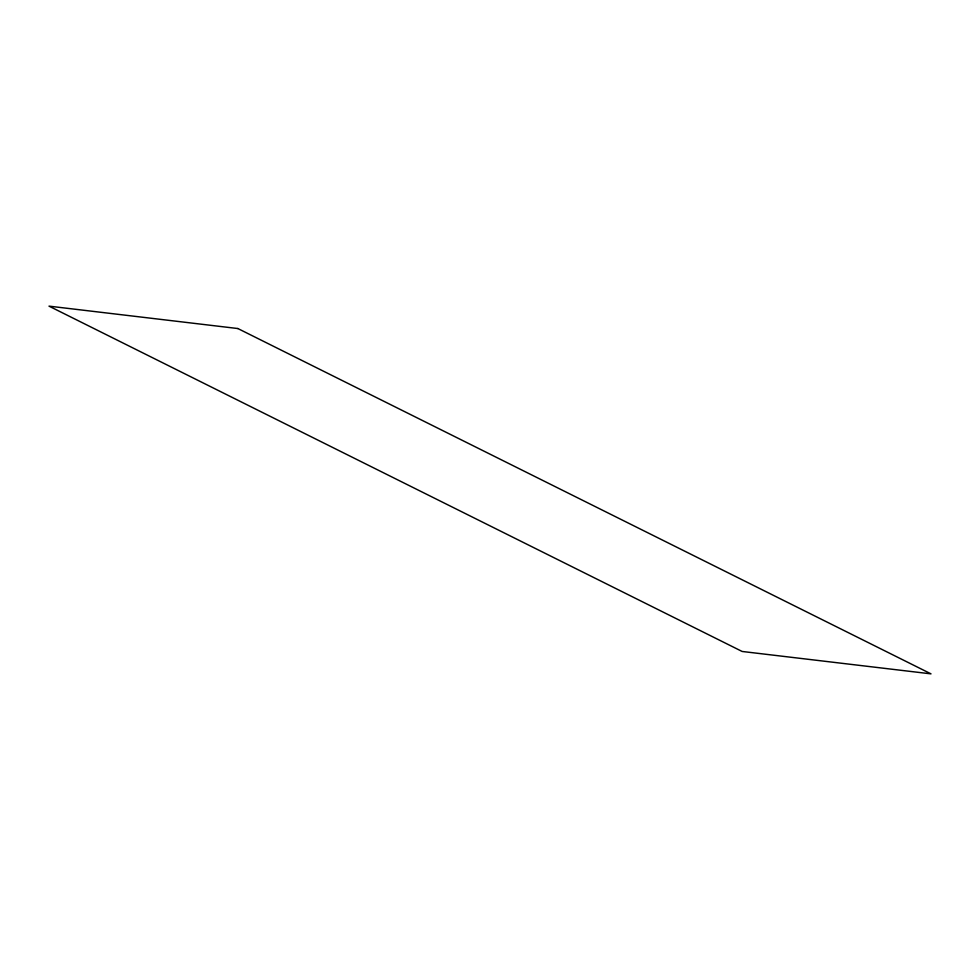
<?xml version="1.0" encoding="UTF-8"?>
<svg xmlns="http://www.w3.org/2000/svg" width="980" height="980" viewBox="0 0 980 980"><rect width="100%" height="100%" fill="white"/><g stroke="black" fill="none" stroke-linecap="round" stroke-linejoin="round"><path stroke-width="1.47" d="M237.846 328.533L49 306.14L742.154 651.467L931 673.86L237.846 328.533"/></g></svg>
